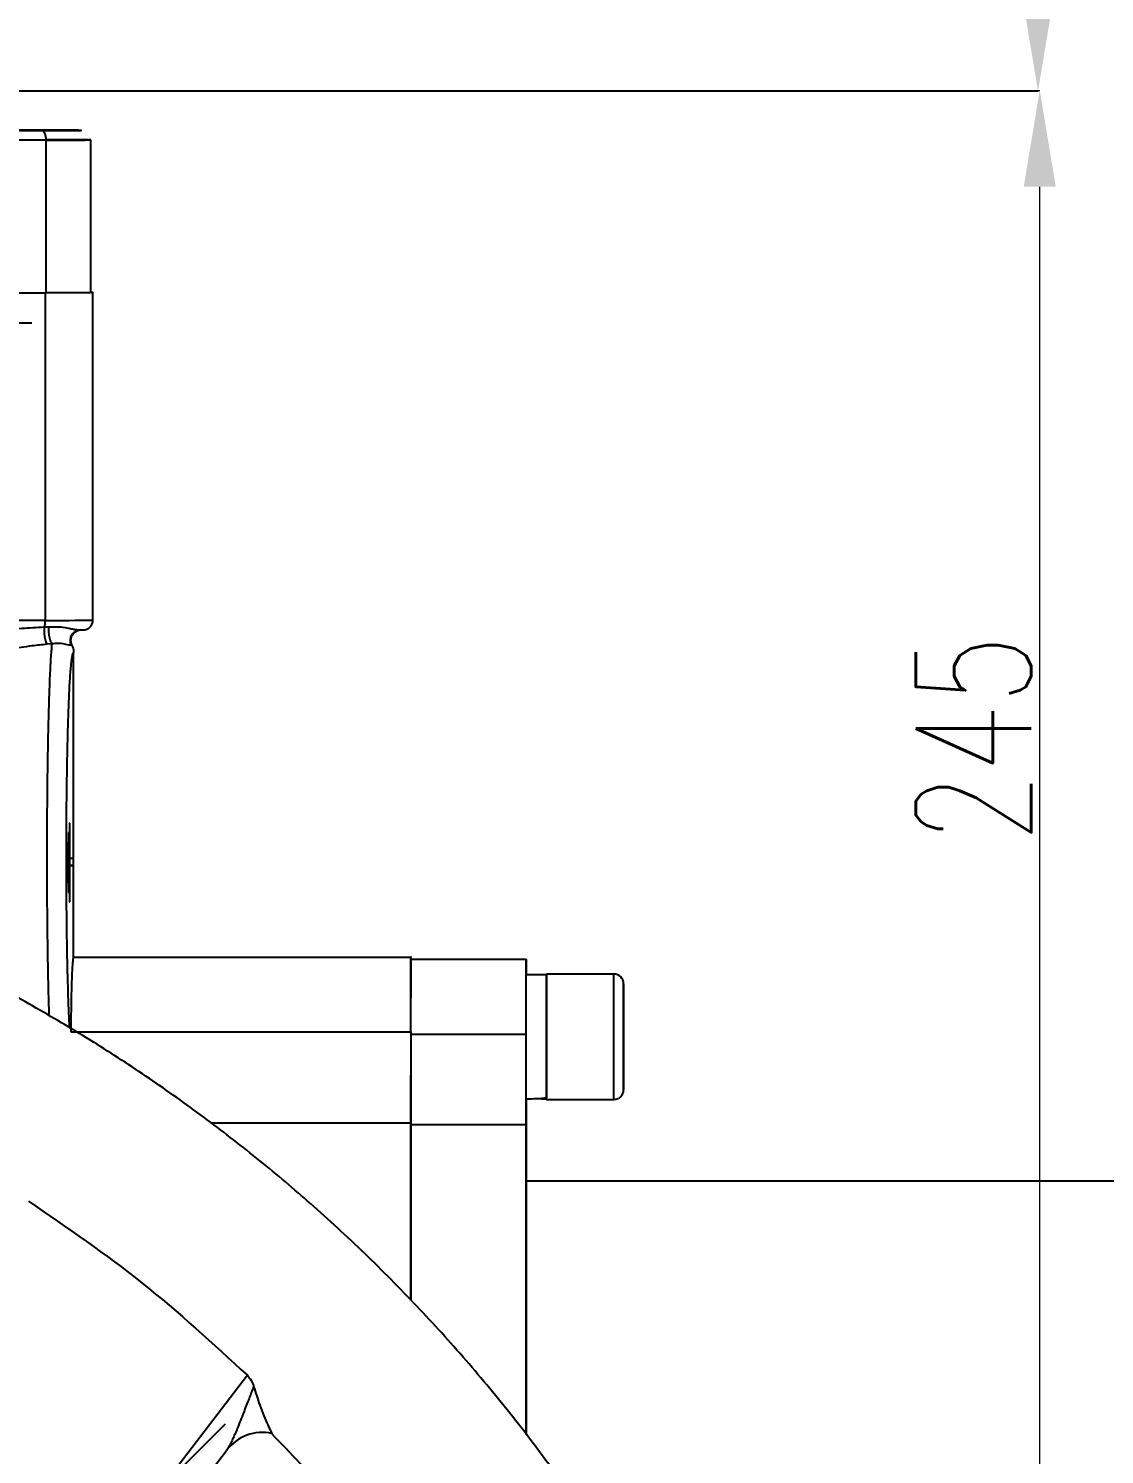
# Model space of a CAD drawing. Header units: millimetres. Extents: x 2160 to 4596, y 811 to 2534.
# Drawn here: x 3403.8 to 3515.5, y 1428.4 to 1576.4 of the extents above; entities that cross this region are included whole.
import ezdxf

# ---------------------------------------------------------------- set-up
doc = ezdxf.new("R2010")
doc.units = ezdxf.units.MM
doc.layers.add('AM_5', color=3, linetype='Continuous', lineweight=25)
doc.styles.add('SLDTEXTSTYLE1', font='txt.shx', dxfattribs={"width": 0.7, "bigfont": 'gbcbig.shx'})
doc.styles.get("Standard").update_dxf_attribs({"font": 'arial.ttf'})
doc.styles.add('TH_GBDIM', font='simplex.shx', dxfattribs={"width": 0.707, "bigfont": 'hzfs.shx'})
doc.dimstyles.new('ISO-25$2', dxfattribs={"dimtxt": 2.5, "dimasz": 2.5, "dimexe": 1.25, "dimexo": 0.625, "dimtad": 1, "dimtxsty": 'Standard', "dimcen": 2.5, "dimdle": 5, "dimadec": 0, "dimazin": 0, "dimtfac": 1, "dimtmove": 0, "dimatfit": 3, "dimfxl": 0, "dimarcsym": 0})
doc.dimstyles.new('SLDDIMSTYLE12$0', dxfattribs={"dimtxt": 12, "dimasz": 10, "dimexe": 0, "dimexo": 0.0625, "dimgap": 0.875, "dimtad": 1, "dimdec": 1, "dimlfac": 1.8, "dimrnd": 1e-09, "dimzin": 12, "dimdsep": 46, "dimtxsty": 'SLDTEXTSTYLE1', "dimcen": 0.09, "dimdle": 8.16, "dimclrd": 3, "dimclre": 3, "dimadec": 0, "dimazin": 3, "dimtfac": 1, "dimtdec": 1, "dimtofl": 0, "dimtmove": 0, "dimatfit": 3, "dimfxl": 0, "dimfrac": 2, "dimtolj": 1, "dimlwd": 5, "dimlwe": 5, "dimarcsym": 0})

# ---------------------------------------------------------------- blocks, each defined once
blk = doc.blocks.new('*D62')
at = {"color": 1, "linetype": 'Continuous', "transparency": 16777216}
for p, q in [((3380.74, 1388.29), (3424.24, 1431.55)), ((3431.47, 1328.35), (3466.83, 1328.35))]:
    blk.add_line(p, q, dxfattribs=at)
at = {"color": 1, "linetype": 'Continuous', "lineweight": -2, "transparency": 16777216}
blk.add_arc((3320.47, 1328.35), 136.36, 5.2541, 39.5882, dxfattribs=at)
at = {"color": 1, "linetype": 'ByBlock', "transparency": 16777216}
for points in [[(3424.01, 1413.84), (3427.1, 1416.64), (3417.15, 1424.5)], [(3458.34, 1340.93), (3454.17, 1340.74), (3456.83, 1328.35)]]:
    blk.add_solid(points, dxfattribs=at)
at = {"layer": 'Defpoints', "color": 0, "linetype": 'ByBlock', "transparency": 16777216}
for p in [(3378.96, 1386.52), (3452.21, 1363.52), (3341.47, 1328.35), (3428.97, 1328.35), (3261.97, 1270.17)]:
    blk.add_point(p, dxfattribs=at)
at = {"color": 1, "linetype": 'ByBlock', "lineweight": -3, "transparency": 16777216, "insert": (3456.87, 1387.97), "char_height": 15, "attachment_point": 5, "rotation": 293.6106, "style": 'TH_GBDIM'}
blk.add_mtext('45°', dxfattribs=at)
blk = doc.blocks.new('*D72')
at = {"layer": 'AM_5', "color": 3, "linetype": 'Continuous', "lineweight": 5, "transparency": 16777216}
for p, q in [((3366.52, 1569.96), (3508.77, 1569.96)), ((3508.77, 1338.34), (3508.77, 1559.96))]:
    blk.add_line(p, q, dxfattribs=at)
at = {"layer": 'AM_5', "color": 3, "lineweight": 5, "transparency": 16777216}
blk.add_line((3320.77, 1328.34), (3508.77, 1328.34), dxfattribs=at)
at = {"layer": 'AM_5', "color": 3, "transparency": 16777216}
for points in [[(3507.1, 1559.96), (3510.43, 1559.96), (3508.77, 1569.96)], [(3507.1, 1338.34), (3510.43, 1338.34), (3508.77, 1328.34)]]:
    blk.add_solid(points, dxfattribs=at)
at = {"layer": 'Defpoints', "color": 0, "transparency": 16777216}
for p in [(3366.45, 1569.96), (3508.77, 1569.96), (3320.71, 1328.34)]:
    blk.add_point(p, dxfattribs=at)
at = {"layer": 'AM_5', "color": 0, "transparency": 16777216, "insert": (3501.89, 1502.67), "char_height": 12, "attachment_point": 5, "rotation": 90, "style": 'SLDTEXTSTYLE1'}
blk.add_mtext('\\A1;245', dxfattribs=at)
blk = doc.blocks.new('*D73')
at = {"layer": 'AM_5', "color": 3, "linetype": 'Continuous', "lineweight": 5, "transparency": 16777216}
for p, q in [((3384.8, 1615.04), (3508.59, 1615.04)), ((3508.59, 1579.88), (3508.59, 1605.04))]:
    blk.add_line(p, q, dxfattribs=at)
at = {"layer": 'AM_5', "color": 3, "lineweight": 5, "transparency": 16777216}
blk.add_line((3367.54, 1569.88), (3508.59, 1569.88), dxfattribs=at)
at = {"layer": 'AM_5', "color": 3, "transparency": 16777216}
for points in [[(3506.92, 1605.04), (3510.25, 1605.04), (3508.59, 1615.04)], [(3506.92, 1579.88), (3510.25, 1579.88), (3508.59, 1569.88)]]:
    blk.add_solid(points, dxfattribs=at)
at = {"layer": 'Defpoints', "color": 0, "transparency": 16777216}
for p in [(3384.73, 1615.04), (3508.59, 1615.04), (3367.48, 1569.88)]:
    blk.add_point(p, dxfattribs=at)
at = {"layer": 'AM_5', "color": 0, "transparency": 16777216, "insert": (3501.71, 1592.46), "char_height": 12, "attachment_point": 5, "rotation": 90, "style": 'SLDTEXTSTYLE1'}
blk.add_mtext('\\A1;45', dxfattribs=at)

msp = doc.modelspace()

# ---------------------------------------------------------------- linework, layer by layer
at = {"color": 7, "linetype": 'Continuous', "lineweight": 25}
for p, q in [((3405.577, 1564.802), (3405.577, 1548.959)), ((3410.245, 1548.973), (3410.245, 1564.816)), ((3405.533, 1548.959), (3405.533, 1514.959)), ((3410.468, 1514.974), (3410.468, 1548.974)), ((3405.439, 1514.273), (3405.907, 1514.298)), ((3408.941, 1513.939), (3409.053, 1513.965)), ((3406.241, 1512.519), (3405.713, 1512.47)), ((3408.287, 1512.418), (3408.208, 1512.395)), ((3408.468, 1479.974), (3408.468, 1511.588)), ((3408.073, 1493.921), (3408.046, 1493.92)), ((3408.046, 1493.92), (3408.046, 1485.754)), ((3408.073, 1490.225), (3408.073, 1493.921)), ((3407.9, 1491.976), (3407.874, 1491.975)), ((3407.874, 1491.975), (3407.874, 1487.678)), ((3407.9, 1487.679), (3407.9, 1491.976)), ((3407.982, 1492.938), (3407.954, 1492.937)), ((3407.954, 1492.937), (3407.954, 1486.726)), ((3407.982, 1486.727), (3407.982, 1492.938)), ((3408.073, 1490.225), (3408.046, 1490.225)), ((3408.445, 1489.512), (3408.046, 1489.512)), ((3408.073, 1489.489), (3408.046, 1489.489)), ((3408.445, 1490.248), (3408.073, 1490.225)), ((3408.073, 1489.489), (3408.445, 1489.512)), ((3408.073, 1485.756), (3408.073, 1489.489)), ((3408.445, 1489.512), (3408.445, 1490.248)), ((3407.874, 1487.678), (3407.9, 1487.679)), ((3407.9, 1487.679), (3407.874, 1487.679)), ((3407.954, 1486.726), (3407.982, 1486.727)), ((3407.982, 1486.727), (3407.954, 1486.727)), ((3408.046, 1485.754), (3408.073, 1485.756)), ((3408.073, 1485.756), (3408.046, 1485.756)), ((3443.468, 1479.974), (3408.467, 1479.974)), ((3455.468, 1479.742), (3443.468, 1479.742)), ((3457.568, 1478.182), (3455.468, 1478.182)), ((3464.568, 1478.242), (3457.568, 1478.242)), ((3465.568, 1471.742), (3465.568, 1474.742)), ((3465.568, 1474.742), (3465.568, 1474.742)), ((3465.568, 1474.742), (3465.568, 1471.742)), ((3408.187, 1472.237), (3443.468, 1472.237)), ((3443.468, 1472.022), (3455.468, 1472.022)), ((3465.568, 1471.742), (3465.568, 1468.742)), ((3465.568, 1468.742), (3465.568, 1471.742)), ((3465.568, 1471.742), (3465.568, 1471.742)), ((3465.568, 1468.742), (3465.568, 1468.742)), ((3457.568, 1465.242), (3464.568, 1465.242)), ((3443.468, 1462.782), (3422.785, 1462.784)), ((3455.468, 1462.586), (3443.468, 1462.586)), ((3596.572, 1456.742), (3455.572, 1456.742)), ((3426.508, 1436.602), (3405.754, 1409.554)), ((3408.66, 1408.321), (3424.33, 1428.791))]:
    msp.add_line(p, q, dxfattribs=at)
at = {"color": 7, "linetype": 'Continuous', "lineweight": 25, "flags": 128}
for points in [[(3403.045, 1565.827), (3404.391, 1565.827), (3405.645, 1565.826), (3406.722, 1565.824), (3407.548, 1565.822), (3408.068, 1565.819), (3408.245, 1565.816), (3408.068, 1565.813), (3407.548, 1565.811), (3406.722, 1565.808), (3405.645, 1565.806), (3404.391, 1565.805), (3403.045, 1565.805)], [(3405.225, 1565.828), (3405.294, 1565.81), (3405.3, 1565.806)], [(3405.225, 1565.804), (3405.294, 1565.784), (3405.36, 1565.727), (3405.42, 1565.634), (3405.474, 1565.509), (3405.517, 1565.358), (3405.55, 1565.185), (3405.57, 1564.997), (3405.577, 1564.802)], [(3455.468, 1472.022), (3455.468, 1473.755), (3455.468, 1475.392), (3455.468, 1476.854), (3455.468, 1478.071), (3455.468, 1478.984), (3455.468, 1479.55), (3455.468, 1479.742), (3455.468, 1479.55), (3455.468, 1478.984), (3455.468, 1478.182)], [(3457.568, 1465.242), (3457.568, 1465.253), (3457.568, 1465.515), (3457.568, 1466.113), (3457.568, 1467.014), (3457.568, 1468.17), (3457.568, 1469.519), (3457.568, 1470.987), (3457.568, 1472.496), (3457.568, 1473.965), (3457.568, 1475.314), (3457.568, 1476.47), (3457.568, 1477.371), (3457.568, 1477.969), (3457.568, 1478.231), (3457.568, 1478.242)], [(3457.568, 1478.182), (3457.568, 1478.119), (3457.568, 1477.736), (3457.568, 1477.026), (3457.568, 1476.027), (3457.568, 1474.793), (3457.568, 1473.393), (3457.568, 1471.902), (3457.568, 1470.402), (3457.568, 1468.976), (3457.568, 1467.701), (3457.568, 1466.647), (3457.568, 1465.871), (3457.568, 1465.417)], [(3464.568, 1465.242), (3464.568, 1465.253), (3464.568, 1465.515), (3464.568, 1466.113), (3464.568, 1467.014), (3464.568, 1468.17), (3464.568, 1469.519), (3464.568, 1470.987), (3464.568, 1472.496), (3464.568, 1473.965), (3464.568, 1475.314), (3464.568, 1476.47), (3464.568, 1477.371), (3464.568, 1477.969), (3464.568, 1478.231), (3464.568, 1478.242)], [(3455.468, 1462.586), (3455.468, 1463.061), (3455.468, 1463.792), (3455.468, 1464.759), (3455.468, 1465.935), (3455.468, 1467.289), (3455.468, 1468.782), (3455.468, 1470.375), (3455.468, 1472.022)], [(3455.468, 1465.417), (3455.468, 1464.759), (3455.468, 1463.792), (3455.468, 1463.061), (3455.468, 1462.586)], [(3455.467, 1430.458), (3455.467, 1431.475), (3455.467, 1435.674), (3455.467, 1439.647), (3455.467, 1443.375), (3455.467, 1446.841), (3455.467, 1450.028), (3455.467, 1452.923), (3455.468, 1455.512), (3455.468, 1457.782), (3455.468, 1459.724), (3455.468, 1461.328), (3455.468, 1462.586)], [(3455.468, 1462.586), (3455.468, 1461.328), (3455.468, 1459.724), (3455.468, 1457.782), (3455.468, 1456.742)], [(3455.468, 1456.742), (3455.468, 1456.563), (3455.468, 1456.029), (3455.468, 1455.142), (3455.468, 1453.906), (3455.468, 1452.328), (3455.468, 1450.416), (3455.468, 1448.179), (3455.468, 1445.63), (3455.467, 1442.78), (3455.467, 1439.644), (3455.467, 1436.239), (3455.467, 1432.582), (3455.467, 1430.536)]]:
    msp.add_lwpolyline(points, dxfattribs=at)
at = {"color": 7, "linetype": 'Continuous', "lineweight": 25}
for centre, radius, start, end in [((3405.084, 522.463), 1042.338, 89.972937, 90.320473), ((3406.359, 1062.086), 502.745, 89.55713, 90.08916), ((3406.582, 1995.231), 430.43, 269.86614, 270.48756), ((3404.023, 758.915), 786.885, 89.993192, 90.343129), ((3406.352, -383.403), 1898.362, 90.024744, 90.187646), ((3403.219, 1514.924), 2.314, 343.65187, 0.85663), ((3406.615, 1968.742), 453.784, 269.86336, 270.48649), ((3409.199, 1512.87), 1.1, 90.09999, 205.63662), ((3464.568, 1477.242), 1, 360, 90), ((3464.568, 1466.242), 1, 270, 360), ((3428.072, 1425.999), 4.669, 77.62568, 143.26961)]:
    msp.add_arc(centre, radius, start, end, dxfattribs=at)
for centre, start_param, end_param in [((3455.468, 1471.742), 1.5707963, 1.760193), ((3457.568, 1471.742), 1.4765232, 1.5707963)]:
    msp.add_ellipse(centre, major_axis=(-11.154, 0), ratio=0.5773521, start_param=start_param, end_param=end_param, dxfattribs=at)
for points, knots in [([(3405.225, 1565.828), (3404.378, 1565.829), (3402.656, 1565.831), (3400.564, 1565.835), (3398.979, 1565.84), (3398.504, 1565.844), (3398.27, 1565.846)], [0, 0, 0, 0, 0.24579633, 0.5, 0.75420367, 1, 1, 1, 1]), ([(3398.27, 1565.786), (3398.504, 1565.788), (3398.979, 1565.792), (3400.564, 1565.797), (3402.656, 1565.801), (3404.378, 1565.803), (3405.225, 1565.804)], [0, 0, 0, 0, 0.24579633, 0.5, 0.75420367, 1, 1, 1, 1]), ([(3405.225, 1565.804), (3405.779, 1565.804), (3406.912, 1565.805), (3408.222, 1565.808), (3409.059, 1565.812), (3409.336, 1565.816), (3409.059, 1565.82), (3408.222, 1565.824), (3406.912, 1565.827), (3405.779, 1565.828), (3405.225, 1565.828)], [0, 0, 0, 0, 0.122089, 0.25, 0.377911, 0.5, 0.622089, 0.75, 0.877911, 1, 1, 1, 1]), ([(3399.281, 1548.944), (3399.462, 1548.945), (3399.87, 1548.948), (3401.251, 1548.953), (3403.158, 1548.957), (3404.741, 1548.958), (3405.533, 1548.959)], [0, 0, 0, 0, 0.21032987, 0.47355325, 0.73677662, 1, 1, 1, 1]), ([(3410.245, 1548.977), (3410.344, 1548.976), (3410.598, 1548.973), (3410.216, 1548.969), (3409.209, 1548.965), (3407.614, 1548.961), (3406.227, 1548.96), (3405.533, 1548.959)], [0, 0, 0, 0, 0.13821275, 0.35365956, 0.56910637, 0.78455319, 1, 1, 1, 1]), ([(3401.077, 1513.981), (3401.124, 1513.983), (3401.415, 1513.997), (3402.061, 1514.062), (3403.418, 1514.171), (3404.643, 1514.233), (3405.439, 1514.273)], [0, 0, 0, 0, 0.0324677, 0.2006712, 0.4805246, 1, 1, 1, 1]), ([(3405.439, 1514.273), (3405.43, 1514.21), (3405.412, 1514.077), (3405.404, 1513.825), (3405.416, 1513.538), (3405.45, 1513.237), (3405.504, 1512.958), (3405.571, 1512.729), (3405.642, 1512.561), (3405.69, 1512.499), (3405.713, 1512.47)], [0, 0, 0, 0, 0.1107503, 0.2328673, 0.3639412, 0.5, 0.6360588, 0.7671327, 0.8892497, 1, 1, 1, 1]), ([(3405.907, 1514.298), (3405.897, 1514.234), (3405.875, 1514.098), (3405.868, 1513.846), (3405.883, 1513.561), (3405.925, 1513.265), (3405.99, 1512.992), (3406.07, 1512.769), (3406.156, 1512.606), (3406.214, 1512.547), (3406.241, 1512.519)], [0, 0, 0, 0, 0.111182, 0.2335049, 0.3645523, 0.5004088, 0.6362, 0.7670654, 0.889124, 1, 1, 1, 1]), ([(3405.907, 1514.298), (3406.244, 1514.303), (3406.956, 1514.315), (3407.711, 1514.192), (3408.188, 1514.098), (3408.436, 1514.051), (3408.845, 1513.978), (3409.032, 1513.974), (3409.197, 1513.97)], [0, 0, 0, 0, 0.1842083, 0.3884705, 0.5171044, 0.6010534, 0.6481318, 1, 1, 1, 1]), ([(3409.216, 1513.97), (3409.252, 1513.971), (3409.373, 1513.971), (3409.432, 1513.972), (3409.486, 1513.974), (3409.523, 1513.975), (3409.584, 1513.98), (3409.688, 1513.995), (3409.88, 1514.05), (3410.125, 1514.197), (3410.34, 1514.451), (3410.462, 1514.729), (3410.454, 1514.91), (3410.451, 1514.974)], [0, 0, 0, 0, 0.09765574, 0.32952341, 0.45229602, 0.50973202, 0.53157644, 0.55586324, 0.62297078, 0.71971371, 0.82681332, 0.93903654, 1, 1, 1, 1]), ([(3408.287, 1512.418), (3408.253, 1512.51), (3408.194, 1512.672), (3408.181, 1512.941), (3408.226, 1513.208), (3408.346, 1513.465), (3408.528, 1513.683), (3408.751, 1513.857), (3408.94, 1513.906), (3409.031, 1513.93)], [0, 0, 0, 0, 0.1529156, 0.2657043, 0.4140042, 0.5702861, 0.7000495, 0.8539974, 1, 1, 1, 1]), ([(3405.713, 1512.47), (3405.188, 1512.418), (3404.271, 1512.329), (3403.08, 1512.153), (3402.107, 1512.001), (3401.297, 1511.873), (3400.765, 1511.848), (3400.547, 1511.837)], [0, 0, 0, 0, 0.2998788, 0.5240414, 0.7085127, 0.8805177, 1, 1, 1, 1]), ([(3405.723, 1490.393), (3405.725, 1491.584), (3405.728, 1493.987), (3405.753, 1497.137), (3405.785, 1499.816), (3405.821, 1502.039), (3405.869, 1504.349), (3405.934, 1506.725), (3406.02, 1509.056), (3406.122, 1511.129), (3406.2, 1512.045), (3406.241, 1512.519)], [0, 0, 0, 0, 0.1217334, 0.2456529, 0.3295313, 0.4143849, 0.5002146, 0.6112196, 0.7315209, 0.8611156, 1, 1, 1, 1]), ([(3408.208, 1512.395), (3408.143, 1512.376), (3408.049, 1512.35), (3407.375, 1512.535), (3406.788, 1512.582), (3406.42, 1512.539), (3406.241, 1512.519)], [0, 0, 0, 0, 0.5280891, 0.7757084, 0.8910227, 1, 1, 1, 1]), ([(3408.061, 1472.653), (3408.029, 1473.298), (3407.961, 1474.64), (3407.877, 1477.283), (3407.806, 1480.337), (3407.756, 1483.708), (3407.726, 1487.274), (3407.718, 1490.937), (3407.732, 1494.585), (3407.769, 1498.108), (3407.825, 1501.404), (3407.901, 1504.371), (3407.993, 1506.925), (3408.099, 1508.987), (3408.216, 1510.488), (3408.34, 1511.433), (3408.425, 1511.536), (3408.468, 1511.588)], [0, 0, 0, 0, 0.0620488, 0.1290419, 0.1960393, 0.2630353, 0.3300303, 0.3970253, 0.4640214, 0.5310177, 0.5980134, 0.6650096, 0.732007, 0.7990047, 0.8660027, 0.9330014, 1, 1, 1, 1]), ([(3408.287, 1512.418), (3408.353, 1512.243), (3408.453, 1511.973), (3408.464, 1511.688), (3408.468, 1511.588)], [0, 0, 0, 0, 0.649785, 1, 1, 1, 1]), ([(3320.9, 1496.939), (3318.34, 1496.915), (3314.76, 1496.88), (3309.49, 1496.601), (3305.026, 1496.266), (3299.71, 1495.7), (3294.141, 1494.927), (3288.327, 1493.917), (3282.356, 1492.661), (3276.28, 1491.15), (3270.142, 1489.379), (3263.977, 1487.345), (3257.813, 1485.046), (3251.677, 1482.48), (3245.589, 1479.65), (3239.569, 1476.556), (3233.636, 1473.202), (3227.807, 1469.589), (3222.097, 1465.724), (3216.522, 1461.61), (3211.095, 1457.253), (3205.829, 1452.658), (3200.738, 1447.834), (3195.833, 1442.786), (3191.126, 1437.523), (3186.628, 1432.053), (3182.35, 1426.385), (3178.301, 1420.528), (3174.491, 1414.491), (3170.93, 1408.285), (3167.625, 1401.921), (3164.584, 1395.408), (3161.815, 1388.759), (3159.324, 1381.984), (3157.119, 1375.097), (3155.204, 1368.108), (3153.586, 1361.03), (3152.268, 1353.877), (3151.255, 1346.66), (3150.55, 1339.392), (3150.158, 1332.088), (3150.079, 1324.76), (3150.316, 1317.422), (3150.87, 1310.088), (3151.742, 1302.77), (3152.932, 1295.483), (3154.44, 1288.24), (3156.265, 1281.056), (3158.406, 1273.943), (3160.86, 1266.915), (3163.625, 1259.987), (3166.697, 1253.171), (3170.074, 1246.48), (3173.752, 1239.928), (3177.726, 1233.528), (3181.991, 1227.293), (3186.542, 1221.235), (3191.374, 1215.366), (3196.481, 1209.7), (3201.857, 1204.247), (3207.304, 1199.2), (3212.778, 1194.547), (3218.236, 1190.278), (3223.861, 1186.236), (3229.642, 1182.427), (3235.57, 1178.859), (3241.632, 1175.537), (3247.818, 1172.467), (3254.114, 1169.653), (3260.508, 1167.101), (3266.983, 1164.815), (3273.521, 1162.799), (3280.096, 1161.057), (3286.669, 1159.592), (3293.163, 1158.41), (3299.452, 1157.513), (3304.976, 1156.93), (3309.859, 1156.562), (3314.683, 1156.322), (3320.657, 1156.205), (3326.174, 1156.316), (3331.443, 1156.587), (3335.908, 1156.925), (3341.224, 1157.49), (3346.793, 1158.263), (3352.606, 1159.273), (3358.577, 1160.529), (3364.653, 1162.04), (3370.791, 1163.811), (3376.957, 1165.845), (3383.12, 1168.144), (3389.257, 1170.709), (3395.345, 1173.54), (3401.365, 1176.634), (3407.297, 1179.988), (3413.126, 1183.6), (3418.836, 1187.466), (3424.412, 1191.58), (3429.839, 1195.937), (3435.105, 1200.532), (3440.196, 1205.356), (3445.101, 1210.404), (3449.808, 1215.667), (3454.306, 1221.137), (3458.584, 1226.805), (3462.632, 1232.662), (3466.442, 1238.699), (3470.004, 1244.905), (3473.309, 1251.269), (3476.351, 1257.781), (3479.113, 1264.433), (3481.45, 1270.715), (3482.729, 1274.82), (3483.292, 1276.628)], [0, 0, 0, 0, 0.01020738, 0.01427401, 0.02103699, 0.02805607, 0.03558666, 0.0434511, 0.05157826, 0.05991132, 0.06840986, 0.07704394, 0.08579098, 0.09463359, 0.10355821, 0.11255405, 0.12161242, 0.13072624, 0.1398897, 0.14909794, 0.15834689, 0.16763314, 0.17695375, 0.18630622, 0.19568842, 0.20509849, 0.21453484, 0.22399606, 0.23348097, 0.24298851, 0.25251779, 0.26206801, 0.27163852, 0.28122873, 0.29083816, 0.30046642, 0.31011319, 0.31977821, 0.32946132, 0.33916239, 0.34888138, 0.35861831, 0.36837328, 0.37814642, 0.38793798, 0.39774825, 0.40757761, 0.41742653, 0.42729557, 0.4371854, 0.4470968, 0.45703069, 0.46698816, 0.47697044, 0.48697902, 0.49701559, 0.50708218, 0.51718117, 0.52731537, 0.53748817, 0.54770366, 0.5569145, 0.56612256, 0.57532659, 0.5845258, 0.59371913, 0.60290519, 0.61208206, 0.62124705, 0.63039624, 0.63952364, 0.64861966, 0.65766788, 0.66663751, 0.67546331, 0.68397889, 0.69196332, 0.69760555, 0.70350123, 0.71121989, 0.72142727, 0.72549391, 0.73225688, 0.73927596, 0.74680655, 0.754671, 0.76279816, 0.77113122, 0.77962976, 0.78826384, 0.79701087, 0.80585349, 0.81477811, 0.82377394, 0.83283231, 0.84194614, 0.85110959, 0.86031783, 0.86956679, 0.87885303, 0.88817364, 0.89752611, 0.90690831, 0.91631839, 0.92575473, 0.93521596, 0.94470086, 0.95420841, 0.96373768, 0.97328791, 0.98285841, 0.99244862, 1, 1, 1, 1]), ([(3490.77, 1325.447), (3490.786, 1326.44), (3490.842, 1329.878), (3490.606, 1335.768), (3490.067, 1343.102), (3489.191, 1350.42), (3488.001, 1357.707), (3486.493, 1364.949), (3484.668, 1372.134), (3482.528, 1379.247), (3480.074, 1386.274), (3477.309, 1393.203), (3474.236, 1400.019), (3470.859, 1406.71), (3467.182, 1413.262), (3463.208, 1419.662), (3458.943, 1425.897), (3454.392, 1431.955), (3449.56, 1437.824), (3444.453, 1443.49), (3439.076, 1448.943), (3433.629, 1453.99), (3428.156, 1458.642), (3422.698, 1462.912), (3417.073, 1466.954), (3411.291, 1470.763), (3405.364, 1474.331), (3399.301, 1477.653), (3393.116, 1480.723), (3386.819, 1483.536), (3380.425, 1486.088), (3373.95, 1488.375), (3367.413, 1490.391), (3360.838, 1492.133), (3354.265, 1493.598), (3347.771, 1494.78), (3341.481, 1495.677), (3335.958, 1496.261), (3331.075, 1496.626), (3326.251, 1496.874), (3322.836, 1496.916), (3320.9, 1496.939)], [0, 0, 0, 0, 0.01109766, 0.03845632, 0.06586598, 0.09332727, 0.12084104, 0.14840835, 0.17603052, 0.20370911, 0.23144601, 0.25924341, 0.28710389, 0.31503048, 0.34302669, 0.37109662, 0.39924508, 0.42747773, 0.45580122, 0.48422349, 0.51275401, 0.54140426, 0.56723687, 0.59306169, 0.61887522, 0.6446752, 0.67045871, 0.69622182, 0.72195917, 0.74766321, 0.77332291, 0.7989215, 0.8244321, 0.84980864, 0.87496476, 0.89971751, 0.9236002, 0.94599323, 0.96181736, 0.97835234, 1, 1, 1, 1]), ([(3405.944, 1473.927), (3405.941, 1474.004), (3405.921, 1474.563), (3405.89, 1475.723), (3405.84, 1477.776), (3405.792, 1480.407), (3405.753, 1483.653), (3405.728, 1487.003), (3405.724, 1489.268), (3405.723, 1490.393)], [0, 0, 0, 0, 0.0188145, 0.1362189, 0.2484372, 0.4404844, 0.6297583, 0.8162623, 1, 1, 1, 1]), ([(3443.468, 1472.237), (3443.468, 1473.255), (3443.468, 1475.289), (3443.468, 1477.883), (3443.468, 1479.48), (3443.468, 1480.166), (3443.468, 1479.972), (3443.468, 1479.971)], [0, 0, 0, 0, 0.2496567, 0.4993133, 0.74897, 0.9986267, 1, 1, 1, 1]), ([(3408.468, 1479.974), (3408.445, 1479.93), (3408.407, 1479.856), (3408.338, 1479.176), (3408.266, 1477.796), (3408.203, 1475.274), (3408.192, 1473.23), (3408.187, 1472.237)], [0, 0, 0, 0, 0.1587187, 0.2699568, 0.5007191, 0.7575201, 1, 1, 1, 1]), ([(3443.468, 1479.621), (3443.468, 1479.563), (3443.468, 1479.358), (3443.468, 1478.003), (3443.468, 1476.438), (3443.468, 1475.742)], [0, 0, 0, 0, 0.1768439, 0.6339579, 1, 1, 1, 1]), ([(3465.568, 1471.742), (3465.568, 1472.434), (3465.568, 1473.498), (3465.568, 1474.779), (3465.568, 1475.659), (3465.568, 1476.373), (3465.568, 1477.037), (3465.568, 1477.375), (3465.568, 1477.037), (3465.568, 1476.373), (3465.568, 1475.659), (3465.568, 1474.779), (3465.568, 1473.498), (3465.568, 1472.434), (3465.568, 1471.742)], [0, 0, 0, 0, 0.1197284, 0.1841803, 0.25, 0.3158197, 0.3802716, 0.5, 0.6197284, 0.6841803, 0.75, 0.8158197, 0.8802716, 1, 1, 1, 1]), ([(3465.568, 1471.742), (3465.568, 1471.05), (3465.568, 1469.986), (3465.568, 1468.705), (3465.568, 1467.825), (3465.568, 1467.11), (3465.568, 1466.446), (3465.568, 1466.109), (3465.568, 1466.446), (3465.568, 1467.11), (3465.568, 1467.825), (3465.568, 1468.705), (3465.568, 1469.986), (3465.568, 1471.05), (3465.568, 1471.742)], [0, 0, 0, 0, 0.1197284, 0.1841803, 0.25, 0.3158197, 0.3802716, 0.5, 0.6197284, 0.6841803, 0.75, 0.8158197, 0.8802716, 1, 1, 1, 1]), ([(3443.468, 1462.852), (3443.468, 1463.187), (3443.468, 1463.856), (3443.468, 1465.695), (3443.468, 1467.207), (3443.468, 1467.742)], [0, 0, 0, 0, 0.3927328, 0.7854656, 1, 1, 1, 1]), ([(3443.467, 1444.407), (3443.467, 1445.178), (3443.467, 1447.65), (3443.467, 1451.242), (3443.468, 1455.156), (3443.468, 1458.394), (3443.468, 1461.027), (3443.468, 1462.197), (3443.468, 1462.782)], [0, 0, 0, 0, 0.0830225, 0.266418, 0.4498135, 0.633209, 0.8166045, 1, 1, 1, 1]), ([(3443.468, 1462.852), (3443.468, 1462.277), (3443.468, 1461.128), (3443.468, 1458.525), (3443.468, 1455.317), (3443.468, 1451.432), (3443.468, 1447.79), (3443.468, 1445.251), (3443.468, 1444.407)], [0, 0, 0, 0, 0.1818994, 0.3637987, 0.5456981, 0.7275974, 0.9094968, 1, 1, 1, 1]), ([(3443.468, 1459.193), (3443.468, 1459.196), (3443.468, 1459.402), (3443.468, 1458.675), (3443.468, 1456.929), (3443.468, 1453.816), (3443.468, 1449.737), (3443.468, 1446.158), (3443.467, 1444.407)], [0, 0, 0, 0, 0.0032792, 0.2043382, 0.4053973, 0.6064563, 0.8075153, 1, 1, 1, 1]), ([(3403.789, 1454.67), (3407.79, 1451.929), (3415.793, 1446.447), (3422.936, 1439.884), (3426.508, 1436.602)], [0, 0, 0, 0, 0.50000046, 1, 1, 1, 1]), ([(3426.508, 1436.602), (3426.617, 1436.478), (3426.881, 1436.177), (3427.056, 1435.759), (3427.14, 1435.501), (3427.161, 1435.434)], [0, 0, 0, 0, 0.3408092, 0.8280986, 1, 1, 1, 1]), ([(3427.161, 1435.434), (3427, 1435.015), (3426.65, 1434.106), (3426.074, 1432.637), (3425.594, 1431.399), (3425.216, 1430.49), (3424.989, 1429.972), (3424.761, 1429.496), (3424.54, 1429.077), (3424.394, 1428.878), (3424.33, 1428.791)], [0, 0, 0, 0, 0.1611026, 0.3502106, 0.5867982, 0.6800351, 0.7629564, 0.8357924, 0.9281737, 1, 1, 1, 1]), ([(3427.161, 1435.434), (3427.37, 1434.779), (3427.843, 1433.295), (3428.49, 1431.713), (3428.925, 1430.819), (3429.063, 1430.577), (3429.075, 1430.556), (3429.073, 1430.558), (3429.073, 1430.559)], [0, 0, 0, 0, 0.2971018, 0.6738454, 0.8402733, 0.9608545, 0.994792, 1, 1, 1, 1]), ([(3429.051, 1430.532), (3430.012, 1429.531), (3432.502, 1426.939), (3436.283, 1422.526), (3440.415, 1417.323), (3444.315, 1411.918), (3447.985, 1406.331), (3451.411, 1400.57), (3454.585, 1394.646), (3457.499, 1388.571), (3460.144, 1382.356), (3462.512, 1376.014), (3464.596, 1369.557), (3466.391, 1362.998), (3467.891, 1356.349), (3469.09, 1349.625), (3469.984, 1342.84), (3470.57, 1336.006), (3470.843, 1329.138), (3470.802, 1322.251), (3470.445, 1315.358), (3469.77, 1308.474), (3468.776, 1301.614), (3467.465, 1294.792), (3465.836, 1288.023), (3463.89, 1281.321), (3461.63, 1274.701), (3459.058, 1268.178), (3456.177, 1261.765), (3452.991, 1255.477), (3449.503, 1249.329), (3445.718, 1243.333), (3441.642, 1237.504), (3437.279, 1231.855), (3432.635, 1226.399), (3427.716, 1221.15), (3422.707, 1216.294), (3417.652, 1211.822), (3412.593, 1207.724), (3407.367, 1203.847), (3401.973, 1200.217), (3397.497, 1197.419), (3394.772, 1195.923), (3393.946, 1195.469)], [0, 0, 0, 0, 0.0151775, 0.0393292, 0.0635604, 0.0878663, 0.1122429, 0.1366868, 0.161195, 0.1857649, 0.2103945, 0.2350819, 0.2598255, 0.2846241, 0.3094766, 0.3343824, 0.3593409, 0.3843518, 0.409415, 0.4345306, 0.4596989, 0.4849206, 0.5101965, 0.5355275, 0.5609152, 0.5863611, 0.6118672, 0.6374358, 0.6630699, 0.6887726, 0.714548, 0.7404006, 0.7663359, 0.7923603, 0.8184816, 0.8447092, 0.8710544, 0.8948026, 0.918543, 0.942272, 0.9659875, 0.9896862, 1, 1, 1, 1])]:
    msp.add_open_spline(points, degree=3, knots=knots, dxfattribs=at)
msp.add_open_spline([(3443.468, 1472.237), (3443.468, 1471.132), (3443.468, 1468.922), (3443.468, 1466.035), (3443.468, 1463.784), (3443.468, 1463.116), (3443.468, 1462.782)], degree=3, dxfattribs=at)

# ---------------------------------------------------------------- dimensions: what is measured, and where the dimension line sits
at = {"color": 0, "linetype": 'ByBlock', "lineweight": -3}
dim = msp.add_angular_dim_2l(base=(3452.213, 1363.519), line1=((3428.968, 1328.348), (3341.468, 1328.348)), line2=((3261.972, 1270.172), (3378.965, 1386.523)), dimstyle='ISO-25$2', override={"dimscale": 5, "dimtxt": 3, "dimasz": 2.5, "dimexe": 2, "dimexo": 0.5, "dimgap": 1, "dimtih": 0, "dimtoh": 0, "dimdec": 1, "dimtxsty": 'TH_GBDIM', "dimcen": 2, "dimclrd": 1, "dimclre": 1, "dimclrt": 1, "dimtdec": 1, "dimatfit": 0, "dimlwe": 65535}, dxfattribs=at)
dim.commit()
dim.dimension.update_dxf_attribs({"geometry": '*D62', "text_midpoint": (3445.412, 1382.962), "dimtype": 162})
at = {"layer": 'AM_5'}
dim = msp.add_linear_dim(base=(3508.586, 1615.04), p1=(3367.477, 1569.884), p2=(3384.735, 1615.04), angle=270, text='45', dimstyle='SLDDIMSTYLE12$0', override={"dimlfac": 1, "dimpost": ''}, dxfattribs=at)
dim.commit()
dim.dimension.update_dxf_attribs({"geometry": '*D73', "text_midpoint": (3501.711, 1592.462)})
dim = msp.add_linear_dim(base=(3508.765, 1569.956), p1=(3320.709, 1328.344), p2=(3366.455, 1569.956), angle=270, text='245', dimstyle='SLDDIMSTYLE12$0', override={"dimlfac": 1}, dxfattribs=at)
dim.commit()
dim.dimension.update_dxf_attribs({"geometry": '*D72', "text_midpoint": (3508.765, 1502.674), "dimtype": 160})

doc.saveas('drawing.dxf')
